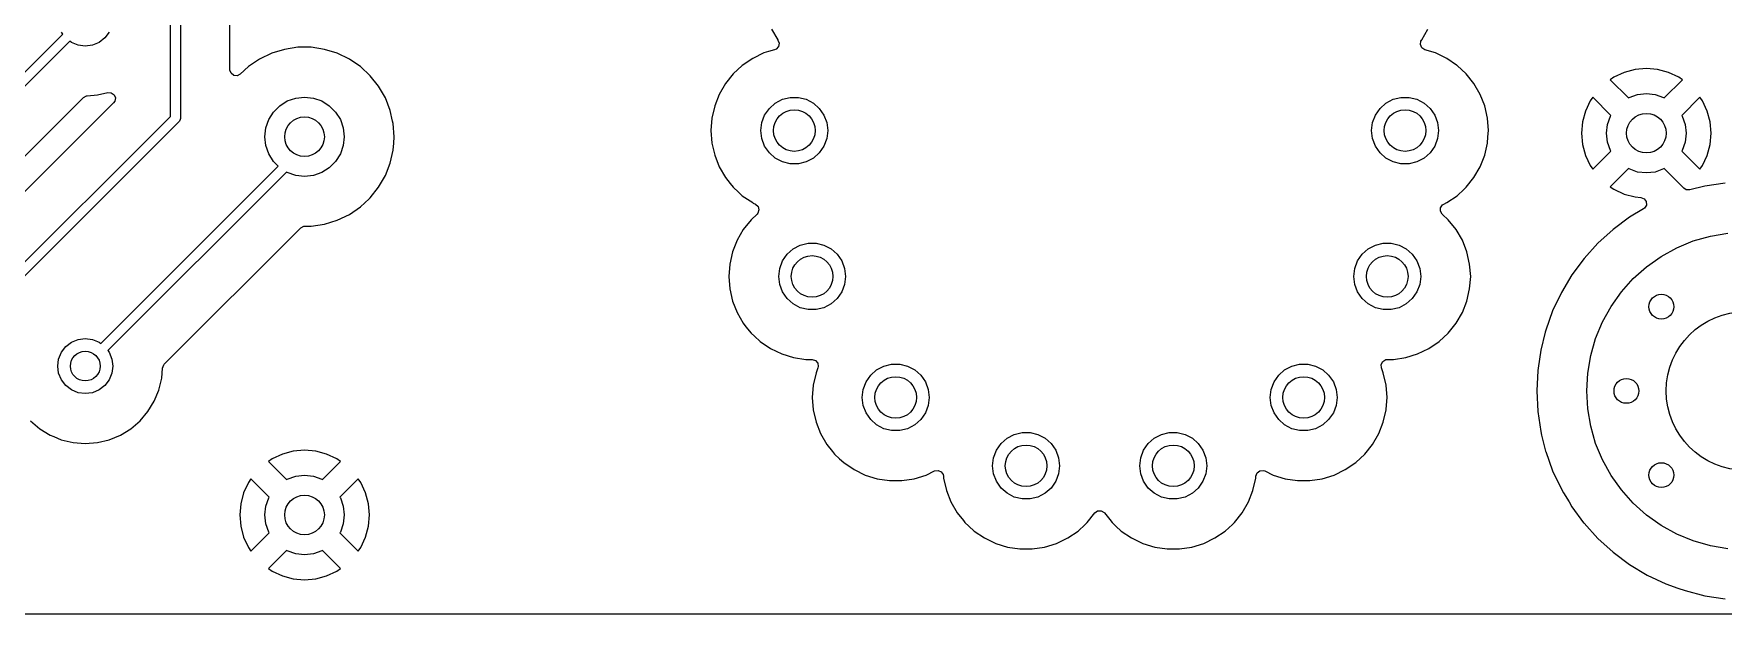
# Model space of a CAD drawing. Extents: x 2.85 to 10.26, y -4.55 to -2.42.
# Drawn here: x 7.975 to 9.313, y -4.547 to -4.087 of the extents above; entities that cross this region are included whole.
import ezdxf

# ---------------------------------------------------------------- set-up
doc = ezdxf.new("R2010")
doc.units = 0
doc.header["$MEASUREMENT"] = 0
doc.layers.add('BLACK', color=7, linetype='CONTINUOUS')

msp = doc.modelspace()

# ---------------------------------------------------------------- linework, layer by layer
at = {"layer": 'BLACK', "linetype": 'CONTINUOUS'}
for p, q in [((8.0827, -4.1524), (8.0827, -4.0213)), ((8.0906, -4.0197), (8.0906, -4.154)), ((8.1299, -4.1154), (8.1299, -4.0163)), ((7.9199, -4.1646), (7.9974, -4.0871)), ((8.003, -4.0926), (7.9243, -4.1713)), ((7.9974, -4.0871), (7.9964, -4.0857)), ((8.0044, -4.0937), (8.003, -4.0926)), ((8.0096, -4.0959), (8.0044, -4.0937)), ((8.0262, -4.0937), (8.0209, -4.0959)), ((8.0307, -4.0902), (8.0262, -4.0937)), ((8.0341, -4.0857), (8.0307, -4.0902)), ((8.5589, -4.0832), (8.5638, -4.0917)), ((8.5638, -4.0917), (8.5638, -4.0918)), ((8.5638, -4.0918), (8.5638, -4.0918)), ((8.5638, -4.0918), (8.5639, -4.0919)), ((8.5639, -4.0919), (8.5639, -4.0919)), ((8.5639, -4.0919), (8.5649, -4.0943)), ((8.5649, -4.0943), (8.5644, -4.097)), ((9.073, -4.0954), (9.0734, -4.0927)), ((9.0734, -4.0927), (9.0739, -4.0919)), ((9.0739, -4.0919), (9.074, -4.0918)), ((9.0739, -4.0919), (9.0739, -4.0919)), ((9.074, -4.0917), (9.0789, -4.0832)), ((9.074, -4.0918), (9.074, -4.0917)), ((9.074, -4.0918), (9.074, -4.0918)), ((8.0153, -4.0966), (8.0096, -4.0959)), ((8.0209, -4.0959), (8.0153, -4.0966)), ((8.1534, -4.1069), (8.1447, -4.1129)), ((8.163, -4.1023), (8.1534, -4.1069)), ((8.1732, -4.0992), (8.163, -4.1023)), ((8.1837, -4.0976), (8.1732, -4.0992)), ((8.1732, -4.0992), (8.1732, -4.0992)), ((8.1943, -4.0976), (8.1837, -4.0976)), ((8.1837, -4.0976), (8.1837, -4.0976)), ((8.2048, -4.0992), (8.1943, -4.0976)), ((8.1943, -4.0976), (8.1943, -4.0976)), ((8.2149, -4.1023), (8.2048, -4.0992)), ((8.2048, -4.0992), (8.2048, -4.0992)), ((8.2245, -4.1069), (8.2149, -4.1023)), ((8.2149, -4.1023), (8.2149, -4.1023)), ((8.2319, -4.112), (8.2245, -4.1069)), ((8.2245, -4.1069), (8.2245, -4.1069)), ((8.2245, -4.1069), (8.2245, -4.1069)), ((8.2245, -4.1069), (8.2245, -4.1069)), ((8.544, -4.1064), (8.5358, -4.112)), ((8.5529, -4.1021), (8.544, -4.1064)), ((8.544, -4.1064), (8.544, -4.1064)), ((8.5565, -4.101), (8.5529, -4.1021)), ((8.5529, -4.1021), (8.5529, -4.1021)), ((8.5529, -4.1021), (8.5529, -4.1021)), ((8.5614, -4.0995), (8.5565, -4.101)), ((8.5625, -4.099), (8.5614, -4.0995)), ((8.5644, -4.097), (8.5625, -4.099)), ((9.0741, -4.0979), (9.073, -4.0954)), ((9.0764, -4.0995), (9.0741, -4.0979)), ((9.0849, -4.1021), (9.0764, -4.0995)), ((9.0938, -4.1064), (9.0849, -4.1021)), ((9.0849, -4.1021), (9.0849, -4.1021)), ((9.1016, -4.1117), (9.0938, -4.1064)), ((9.0938, -4.1064), (9.0938, -4.1064)), ((9.0938, -4.1064), (9.0938, -4.1064)), ((9.0938, -4.1064), (9.0938, -4.1064)), ((8.1299, -4.1156), (8.1299, -4.1154)), ((8.1308, -4.1182), (8.1299, -4.1156)), ((8.1329, -4.1199), (8.1308, -4.1182)), ((8.1357, -4.1202), (8.1329, -4.1199)), ((8.1381, -4.119), (8.1357, -4.1202)), ((8.1447, -4.1129), (8.1381, -4.119)), ((8.2333, -4.1129), (8.2319, -4.112)), ((8.2411, -4.1202), (8.2333, -4.1129)), ((8.2477, -4.1285), (8.2411, -4.1202)), ((8.2411, -4.1202), (8.2411, -4.1202)), ((8.2411, -4.1202), (8.2411, -4.1202)), ((8.5286, -4.1187), (8.5224, -4.1264)), ((8.5358, -4.112), (8.5286, -4.1187)), ((9.102, -4.112), (9.1016, -4.1117)), ((9.1092, -4.1187), (9.102, -4.112)), ((9.1154, -4.1264), (9.1092, -4.1187)), ((9.1092, -4.1187), (9.1092, -4.1187)), ((9.1092, -4.1187), (9.1092, -4.1187)), ((9.2263, -4.1213), (9.2234, -4.1233)), ((9.2344, -4.1175), (9.2263, -4.1213)), ((9.2263, -4.1213), (9.2263, -4.1213)), ((9.243, -4.1152), (9.2344, -4.1175)), ((9.2344, -4.1175), (9.2344, -4.1175)), ((9.252, -4.1144), (9.243, -4.1152)), ((9.243, -4.1152), (9.243, -4.1152)), ((9.2609, -4.1152), (9.252, -4.1144)), ((9.252, -4.1144), (9.252, -4.1144)), ((9.2695, -4.1175), (9.2609, -4.1152)), ((9.2609, -4.1152), (9.2609, -4.1152)), ((9.2777, -4.1213), (9.2695, -4.1175)), ((9.2695, -4.1175), (9.2695, -4.1175)), ((9.2805, -4.1233), (9.2777, -4.1213)), ((8.0169, -4.136), (8.0249, -4.1354)), ((8.0249, -4.1354), (8.0331, -4.1334)), ((8.0331, -4.1334), (8.0359, -4.1336)), ((8.0359, -4.1336), (8.0381, -4.1352)), ((8.0381, -4.1352), (8.0392, -4.1377)), ((8.253, -4.1377), (8.2477, -4.1285)), ((8.5175, -4.1349), (8.5139, -4.1441)), ((8.5224, -4.1264), (8.5175, -4.1349)), ((9.1203, -4.1349), (9.1154, -4.1264)), ((9.1239, -4.1441), (9.1203, -4.1349)), ((9.2234, -4.1233), (9.2234, -4.1233)), ((9.2234, -4.1233), (9.2378, -4.1377)), ((9.2383, -4.1374), (9.245, -4.135)), ((9.245, -4.135), (9.252, -4.1343)), ((9.252, -4.1343), (9.259, -4.135)), ((9.259, -4.135), (9.2656, -4.1374)), ((9.2661, -4.1377), (9.2805, -4.1233)), ((8.0377, -4.1416), (7.8916, -4.2877)), ((7.9498, -4.2016), (8.0139, -4.1375)), ((8.0139, -4.1375), (8.0163, -4.1361)), ((8.0163, -4.1361), (8.0169, -4.136)), ((8.0386, -4.1404), (8.0377, -4.1416)), ((8.0392, -4.1377), (8.0386, -4.1404)), ((8.1606, -4.1548), (8.1644, -4.1489)), ((8.1644, -4.1489), (8.1693, -4.1439)), ((8.1693, -4.1439), (8.1753, -4.1401)), ((8.1753, -4.1401), (8.182, -4.1378)), ((8.182, -4.1378), (8.189, -4.137)), ((8.189, -4.137), (8.196, -4.1378)), ((8.196, -4.1378), (8.2026, -4.1401)), ((8.2026, -4.1401), (8.2086, -4.1439)), ((8.2086, -4.1439), (8.2136, -4.1489)), ((8.2136, -4.1489), (8.2174, -4.1548)), ((8.2569, -4.1476), (8.253, -4.1377)), ((8.2588, -4.1561), (8.2569, -4.1476)), ((8.5139, -4.1441), (8.5117, -4.1538)), ((8.5139, -4.1441), (8.5139, -4.1441)), ((8.5535, -4.1513), (8.5572, -4.146)), ((8.5572, -4.146), (8.5619, -4.1418)), ((8.5619, -4.1418), (8.5676, -4.1388)), ((8.5676, -4.1388), (8.5738, -4.1373)), ((8.5738, -4.1373), (8.5802, -4.1373)), ((8.5802, -4.1373), (8.5864, -4.1388)), ((8.5864, -4.1388), (8.5921, -4.1418)), ((8.5921, -4.1418), (8.5968, -4.146)), ((8.5968, -4.146), (8.6005, -4.1513)), ((9.0373, -4.1513), (9.041, -4.146)), ((9.041, -4.146), (9.0457, -4.1418)), ((9.0457, -4.1418), (9.0514, -4.1388)), ((9.0514, -4.1388), (9.0576, -4.1373)), ((9.0576, -4.1373), (9.064, -4.1373)), ((9.064, -4.1373), (9.0702, -4.1388)), ((9.0702, -4.1388), (9.0759, -4.1418)), ((9.0759, -4.1418), (9.0806, -4.146)), ((9.0806, -4.146), (9.0843, -4.1513)), ((9.1261, -4.1538), (9.1239, -4.1441)), ((9.2037, -4.1482), (9.2014, -4.1568)), ((9.2075, -4.1401), (9.2037, -4.1482)), ((9.2037, -4.1482), (9.2037, -4.1482)), ((9.2095, -4.1372), (9.2075, -4.1401)), ((9.2075, -4.1401), (9.2075, -4.1401)), ((9.2239, -4.1516), (9.2095, -4.1372)), ((9.2095, -4.1372), (9.2095, -4.1372)), ((9.2378, -4.1377), (9.2383, -4.1374)), ((9.2656, -4.1374), (9.2661, -4.1377)), ((9.2944, -4.1372), (9.28, -4.1516)), ((9.2965, -4.1401), (9.2944, -4.1372)), ((9.3002, -4.1482), (9.2965, -4.1401)), ((9.2965, -4.1401), (9.2965, -4.1401)), ((9.3026, -4.1568), (9.3002, -4.1482)), ((9.3002, -4.1482), (9.3002, -4.1482)), ((7.9025, -4.3326), (8.0827, -4.1524)), ((8.0894, -4.1568), (7.9081, -4.3381)), ((8.0899, -4.1562), (8.0894, -4.1568)), ((8.0905, -4.1548), (8.0899, -4.1561)), ((8.0899, -4.1561), (8.0899, -4.1562)), ((8.0906, -4.154), (8.0905, -4.1548)), ((8.1575, -4.1685), (8.1583, -4.1615)), ((8.1583, -4.1615), (8.1606, -4.1548)), ((8.2174, -4.1548), (8.2197, -4.1615)), ((8.2197, -4.1615), (8.2205, -4.1685)), ((8.2593, -4.1579), (8.2588, -4.1561)), ((8.2601, -4.1685), (8.2593, -4.1579)), ((8.5117, -4.1538), (8.5109, -4.1636)), ((8.5117, -4.1538), (8.5117, -4.1538)), ((8.5505, -4.1636), (8.5513, -4.1573)), ((8.5513, -4.1573), (8.5535, -4.1513)), ((8.6005, -4.1513), (8.6027, -4.1573)), ((8.6027, -4.1573), (8.6035, -4.1636)), ((9.0343, -4.1636), (9.0351, -4.1573)), ((9.0351, -4.1573), (9.0373, -4.1513)), ((9.0843, -4.1513), (9.0865, -4.1573)), ((9.0865, -4.1573), (9.0873, -4.1636)), ((9.1269, -4.1636), (9.1261, -4.1538)), ((9.1261, -4.1538), (9.1261, -4.1538)), ((9.1261, -4.1538), (9.1261, -4.1538)), ((9.2014, -4.1568), (9.2006, -4.1657)), ((9.2014, -4.1568), (9.2014, -4.1568)), ((9.2205, -4.1657), (9.2213, -4.1587)), ((9.2213, -4.1587), (9.2236, -4.1521)), ((9.2236, -4.1521), (9.2239, -4.1516)), ((9.28, -4.1516), (9.2803, -4.1521)), ((9.2803, -4.1521), (9.2827, -4.1587)), ((9.2827, -4.1587), (9.2835, -4.1657)), ((9.3033, -4.1657), (9.3026, -4.1568)), ((9.3026, -4.1568), (9.3026, -4.1568)), ((8.1583, -4.1755), (8.1575, -4.1685)), ((8.1606, -4.1822), (8.1583, -4.1755)), ((8.2197, -4.1755), (8.2174, -4.1822)), ((8.2205, -4.1685), (8.2197, -4.1755)), ((8.2593, -4.1791), (8.2597, -4.1735)), ((8.2597, -4.1735), (8.2601, -4.1685)), ((8.2601, -4.1685), (8.2601, -4.1685)), ((8.5109, -4.1636), (8.5109, -4.1636)), ((8.5109, -4.1636), (8.5117, -4.1735)), ((8.5117, -4.1735), (8.5117, -4.1735)), ((8.5117, -4.1735), (8.5139, -4.1831)), ((8.5513, -4.17), (8.5505, -4.1636)), ((8.5535, -4.1759), (8.5513, -4.17)), ((8.6027, -4.17), (8.6005, -4.1759)), ((8.6035, -4.1636), (8.6027, -4.17)), ((9.0351, -4.17), (9.0343, -4.1636)), ((9.0373, -4.1759), (9.0351, -4.17)), ((9.0865, -4.17), (9.0843, -4.1759)), ((9.0873, -4.1636), (9.0865, -4.17)), ((9.1239, -4.1831), (9.1261, -4.1735)), ((9.1261, -4.1735), (9.1265, -4.1685)), ((9.1265, -4.1685), (9.1269, -4.1636)), ((9.1269, -4.1636), (9.1269, -4.1636)), ((9.2006, -4.1657), (9.2006, -4.1657)), ((9.2006, -4.1657), (9.2014, -4.1747)), ((9.2014, -4.1747), (9.2014, -4.1747)), ((9.2014, -4.1747), (9.2037, -4.1833)), ((9.2213, -4.1728), (9.2205, -4.1657)), ((9.2236, -4.1794), (9.2213, -4.1728)), ((9.2827, -4.1728), (9.2803, -4.1794)), ((9.2835, -4.1657), (9.2827, -4.1728)), ((9.3002, -4.1833), (9.3026, -4.1747)), ((9.3026, -4.1747), (9.3033, -4.1657)), ((9.3026, -4.1747), (9.3026, -4.1747)), ((9.3033, -4.1657), (9.3033, -4.1657)), ((8.1644, -4.1881), (8.1606, -4.1822)), ((8.1681, -4.1919), (8.1644, -4.1881)), ((8.2136, -4.1881), (8.2086, -4.1931)), ((8.2174, -4.1822), (8.2136, -4.1881)), ((8.2569, -4.1895), (8.2593, -4.1791)), ((8.5139, -4.1831), (8.5139, -4.1831)), ((8.5139, -4.1831), (8.5139, -4.1831)), ((8.5139, -4.1831), (8.5175, -4.1923)), ((8.5572, -4.1812), (8.5535, -4.1759)), ((8.5619, -4.1854), (8.5572, -4.1812)), ((8.5676, -4.1884), (8.5619, -4.1854)), ((8.5738, -4.1899), (8.5676, -4.1884)), ((8.5864, -4.1884), (8.5802, -4.1899)), ((8.5921, -4.1854), (8.5864, -4.1884)), ((8.5968, -4.1812), (8.5921, -4.1854)), ((8.6005, -4.1759), (8.5968, -4.1812)), ((9.041, -4.1812), (9.0373, -4.1759)), ((9.0457, -4.1854), (9.041, -4.1812)), ((9.0514, -4.1884), (9.0457, -4.1854)), ((9.0576, -4.1899), (9.0514, -4.1884)), ((9.0702, -4.1884), (9.064, -4.1899)), ((9.0759, -4.1854), (9.0702, -4.1884)), ((9.0806, -4.1812), (9.0759, -4.1854)), ((9.0843, -4.1759), (9.0806, -4.1812)), ((9.1203, -4.1923), (9.1239, -4.1831)), ((9.2037, -4.1833), (9.2037, -4.1833)), ((9.2037, -4.1833), (9.2075, -4.1914)), ((9.2095, -4.1943), (9.2239, -4.1799)), ((9.2239, -4.1799), (9.2236, -4.1794)), ((9.2803, -4.1794), (9.28, -4.1799)), ((9.28, -4.1799), (9.2944, -4.1943)), ((9.2965, -4.1914), (9.3002, -4.1833)), ((9.3002, -4.1833), (9.3002, -4.1833)), ((8.0275, -4.3326), (8.1681, -4.1919)), ((8.1747, -4.1965), (8.0331, -4.3381)), ((8.1753, -4.1969), (8.1747, -4.1965)), ((8.182, -4.1992), (8.1753, -4.1969)), ((8.189, -4.2), (8.182, -4.1992)), ((8.196, -4.1992), (8.189, -4.2)), ((8.2026, -4.1969), (8.196, -4.1992)), ((8.2086, -4.1931), (8.2026, -4.1969)), ((8.2477, -4.2085), (8.253, -4.1993)), ((8.253, -4.1993), (8.2569, -4.1895)), ((8.5175, -4.1923), (8.5224, -4.2008)), ((8.5224, -4.2008), (8.5262, -4.2056)), ((8.5802, -4.1899), (8.5738, -4.1899)), ((9.064, -4.1899), (9.0576, -4.1899)), ((9.1092, -4.2086), (9.1154, -4.2008)), ((9.1154, -4.2008), (9.1203, -4.1923)), ((9.2075, -4.1914), (9.2095, -4.1943)), ((9.2378, -4.1938), (9.2234, -4.2082)), ((9.2383, -4.1941), (9.2378, -4.1938)), ((9.245, -4.1965), (9.2383, -4.1941)), ((9.252, -4.1972), (9.245, -4.1965)), ((9.259, -4.1965), (9.252, -4.1972)), ((9.2656, -4.1941), (9.259, -4.1965)), ((9.2661, -4.1938), (9.2656, -4.1941)), ((9.2817, -4.2094), (9.2661, -4.1938)), ((9.2944, -4.1943), (9.2965, -4.1914)), ((8.2411, -4.2169), (8.2477, -4.2085)), ((8.5262, -4.2056), (8.5286, -4.2086)), ((8.5286, -4.2086), (8.5328, -4.2125)), ((8.5328, -4.2125), (8.5358, -4.2153)), ((8.5358, -4.2153), (8.544, -4.2208)), ((9.0938, -4.2208), (9.102, -4.2153)), ((9.102, -4.2153), (9.1076, -4.2101)), ((9.1076, -4.2101), (9.1092, -4.2086)), ((9.1092, -4.2086), (9.1092, -4.2086)), ((9.1092, -4.2086), (9.1092, -4.2086)), ((9.2234, -4.2082), (9.2263, -4.2102)), ((9.2263, -4.2102), (9.2263, -4.2102)), ((9.2263, -4.2102), (9.2344, -4.214)), ((9.2344, -4.214), (9.2344, -4.214)), ((9.2344, -4.214), (9.243, -4.2163)), ((9.2836, -4.2106), (9.2817, -4.2094)), ((9.2864, -4.2107), (9.2836, -4.2106)), ((9.2984, -4.2077), (9.2864, -4.2107)), ((9.3145, -4.2053), (9.2984, -4.2077)), ((8.2245, -4.2301), (8.2333, -4.2241)), ((8.2333, -4.2241), (8.2401, -4.2178)), ((8.2401, -4.2178), (8.2411, -4.2169)), ((8.2411, -4.2169), (8.2411, -4.2169)), ((8.2411, -4.2169), (8.2411, -4.2169)), ((8.544, -4.2208), (8.5444, -4.2211)), ((8.5444, -4.2211), (8.5463, -4.2219)), ((8.5463, -4.2219), (8.5483, -4.2238)), ((8.5482, -4.2291), (8.5475, -4.2299)), ((8.549, -4.2264), (8.5482, -4.2291)), ((8.5483, -4.2238), (8.549, -4.2264)), ((9.0889, -4.2276), (9.089, -4.2248)), ((9.0903, -4.2299), (9.0889, -4.2276)), ((9.089, -4.2248), (9.0906, -4.2225)), ((9.0906, -4.2225), (9.0915, -4.2219)), ((9.0915, -4.2219), (9.0938, -4.2208)), ((9.2498, -4.2258), (9.2387, -4.2324)), ((9.243, -4.2163), (9.243, -4.2163)), ((9.243, -4.2163), (9.2477, -4.2167)), ((9.2477, -4.2167), (9.2502, -4.2178)), ((9.2506, -4.2251), (9.2498, -4.2258)), ((9.2502, -4.2178), (9.2518, -4.22)), ((9.252, -4.2227), (9.2506, -4.2251)), ((9.2518, -4.22), (9.252, -4.2227)), ((8.0779, -4.349), (8.1861, -4.2408)), ((8.1861, -4.2408), (8.1885, -4.2395)), ((8.1885, -4.2395), (8.1896, -4.2394)), ((8.1896, -4.2394), (8.1943, -4.2394)), ((8.1943, -4.2394), (8.2048, -4.2378)), ((8.1943, -4.2394), (8.1943, -4.2394)), ((8.1943, -4.2394), (8.1943, -4.2394)), ((8.2048, -4.2378), (8.2149, -4.2347)), ((8.2048, -4.2378), (8.2048, -4.2378)), ((8.2048, -4.2378), (8.2048, -4.2378)), ((8.2149, -4.2347), (8.2245, -4.2301)), ((8.5365, -4.2421), (8.5316, -4.2506)), ((8.5427, -4.2344), (8.5365, -4.2421)), ((8.5475, -4.2299), (8.5427, -4.2344)), ((9.0905, -4.2301), (9.0903, -4.2299)), ((9.0951, -4.2344), (9.0905, -4.2301)), ((9.1013, -4.2421), (9.0951, -4.2344)), ((9.0951, -4.2344), (9.0951, -4.2344)), ((9.0951, -4.2344), (9.0951, -4.2344)), ((9.1062, -4.2506), (9.1013, -4.2421)), ((9.2257, -4.2421), (9.2136, -4.253)), ((9.2387, -4.2324), (9.2257, -4.2421)), ((8.5316, -4.2506), (8.528, -4.2598)), ((8.576, -4.2575), (8.5817, -4.2545)), ((8.5817, -4.2545), (8.5879, -4.253)), ((8.5879, -4.253), (8.5943, -4.253)), ((8.5943, -4.253), (8.6005, -4.2545)), ((8.6005, -4.2545), (8.6062, -4.2575)), ((9.0316, -4.2575), (9.0373, -4.2545)), ((9.0373, -4.2545), (9.0435, -4.253)), ((9.0435, -4.253), (9.0499, -4.253)), ((9.0499, -4.253), (9.0561, -4.2545)), ((9.0561, -4.2545), (9.0618, -4.2575)), ((9.1098, -4.2598), (9.1062, -4.2506)), ((9.2136, -4.253), (9.2027, -4.265)), ((9.276, -4.2566), (9.2891, -4.2512)), ((9.2891, -4.2512), (9.3027, -4.2473)), ((9.3027, -4.2473), (9.3166, -4.2449)), ((8.528, -4.2598), (8.5258, -4.2695)), ((8.528, -4.2598), (8.528, -4.2598)), ((8.5654, -4.273), (8.5676, -4.267)), ((8.5676, -4.267), (8.5713, -4.2617)), ((8.5713, -4.2617), (8.576, -4.2575)), ((8.6062, -4.2575), (8.6109, -4.2617)), ((8.6109, -4.2617), (8.6146, -4.267)), ((8.6146, -4.267), (8.6168, -4.273)), ((9.021, -4.273), (9.0232, -4.267)), ((9.0232, -4.267), (9.0269, -4.2617)), ((9.0269, -4.2617), (9.0316, -4.2575)), ((9.0618, -4.2575), (9.0665, -4.2617)), ((9.0665, -4.2617), (9.0702, -4.267)), ((9.0702, -4.267), (9.0724, -4.273)), ((9.112, -4.2695), (9.1098, -4.2598)), ((9.2027, -4.265), (9.193, -4.2781)), ((9.2522, -4.2716), (9.2637, -4.2634)), ((9.2637, -4.2634), (9.276, -4.2566)), ((8.5258, -4.2695), (8.525, -4.2793)), ((8.525, -4.2793), (8.525, -4.2793)), ((8.525, -4.2793), (8.5258, -4.2892)), ((8.5258, -4.2695), (8.5258, -4.2695)), ((8.5646, -4.2793), (8.5654, -4.273)), ((8.5654, -4.2857), (8.5646, -4.2793)), ((8.6168, -4.273), (8.6176, -4.2793)), ((8.6176, -4.2793), (8.6168, -4.2857)), ((9.0202, -4.2793), (9.021, -4.273)), ((9.021, -4.2857), (9.0202, -4.2793)), ((9.0724, -4.273), (9.0732, -4.2793)), ((9.0732, -4.2793), (9.0724, -4.2857)), ((9.1128, -4.2793), (9.112, -4.2695)), ((9.112, -4.2695), (9.112, -4.2695)), ((9.112, -4.2695), (9.112, -4.2695)), ((9.112, -4.2891), (9.1128, -4.2793)), ((9.1128, -4.2793), (9.1128, -4.2793)), ((9.193, -4.2781), (9.1847, -4.292)), ((9.2322, -4.2915), (9.2416, -4.281)), ((9.2416, -4.281), (9.2522, -4.2716)), ((8.5258, -4.2892), (8.5258, -4.2892)), ((8.5258, -4.2892), (8.528, -4.2988)), ((8.5676, -4.2916), (8.5654, -4.2857)), ((8.5713, -4.2969), (8.5676, -4.2916)), ((8.6146, -4.2916), (8.6109, -4.2969)), ((8.6168, -4.2857), (8.6146, -4.2916)), ((9.0232, -4.2916), (9.021, -4.2857)), ((9.0269, -4.2969), (9.0232, -4.2916)), ((9.0702, -4.2916), (9.0665, -4.2969)), ((9.0724, -4.2857), (9.0702, -4.2916)), ((9.1098, -4.2988), (9.112, -4.2892)), ((9.112, -4.2892), (9.112, -4.2891)), ((9.1847, -4.292), (9.1777, -4.3067)), ((9.224, -4.3031), (9.2322, -4.2915)), ((8.528, -4.2988), (8.528, -4.2988)), ((8.528, -4.2988), (8.528, -4.2988)), ((8.528, -4.2988), (8.5316, -4.308)), ((8.5316, -4.308), (8.5365, -4.3165)), ((8.576, -4.3011), (8.5713, -4.2969)), ((8.5817, -4.3041), (8.576, -4.3011)), ((8.5879, -4.3056), (8.5817, -4.3041)), ((8.5943, -4.3056), (8.5879, -4.3056)), ((8.6005, -4.3041), (8.5943, -4.3056)), ((8.6062, -4.3011), (8.6005, -4.3041)), ((8.6109, -4.2969), (8.6062, -4.3011)), ((9.0316, -4.3011), (9.0269, -4.2969)), ((9.0373, -4.3041), (9.0316, -4.3011)), ((9.0435, -4.3056), (9.0373, -4.3041)), ((9.0499, -4.3056), (9.0435, -4.3056)), ((9.0561, -4.3041), (9.0499, -4.3056)), ((9.0618, -4.3011), (9.0561, -4.3041)), ((9.0665, -4.2969), (9.0618, -4.3011)), ((9.1013, -4.3165), (9.1062, -4.308)), ((9.1062, -4.308), (9.1098, -4.2988)), ((9.1777, -4.3067), (9.1723, -4.322)), ((9.1777, -4.3067), (9.1777, -4.3067)), ((9.2172, -4.3154), (9.224, -4.3031)), ((8.5365, -4.3165), (8.5386, -4.3192)), ((8.5386, -4.3192), (8.5427, -4.3243)), ((9.0951, -4.3243), (9.1013, -4.3165)), ((9.1723, -4.322), (9.1719, -4.3235)), ((9.1723, -4.322), (9.1723, -4.322)), ((9.1723, -4.322), (9.1723, -4.322)), ((9.2118, -4.3285), (9.2172, -4.3154)), ((7.9964, -4.3395), (7.9998, -4.335)), ((7.9998, -4.335), (8.0044, -4.3315)), ((8.0044, -4.3315), (8.0096, -4.3293)), ((8.0096, -4.3293), (8.0153, -4.3286)), ((8.0153, -4.3286), (8.0209, -4.3293)), ((8.0209, -4.3293), (8.0262, -4.3315)), ((8.0262, -4.3315), (8.0275, -4.3326)), ((8.5427, -4.3243), (8.5454, -4.3268)), ((8.5454, -4.3268), (8.5499, -4.331)), ((8.5499, -4.331), (8.5581, -4.3365)), ((9.0797, -4.3365), (9.0879, -4.331)), ((9.0879, -4.331), (9.0951, -4.3243)), ((9.1719, -4.3235), (9.1683, -4.3378)), ((9.2079, -4.342), (9.2118, -4.3285)), ((7.9935, -4.3504), (7.9942, -4.3448)), ((7.9942, -4.3448), (7.9964, -4.3395)), ((8.0331, -4.3381), (8.0341, -4.3395)), ((8.0341, -4.3395), (8.0363, -4.3448)), ((8.0363, -4.3448), (8.0371, -4.3504)), ((8.0765, -4.3521), (8.0775, -4.3495)), ((8.0775, -4.3495), (8.0779, -4.349)), ((8.5581, -4.3365), (8.567, -4.3408)), ((8.567, -4.3408), (8.5764, -4.3437)), ((8.5764, -4.3437), (8.5764, -4.3437)), ((8.5764, -4.3437), (8.5764, -4.3437)), ((8.5764, -4.3437), (8.5862, -4.3452)), ((8.5862, -4.3452), (8.5862, -4.3452)), ((8.5862, -4.3452), (8.5862, -4.3452)), ((8.5862, -4.3452), (8.5862, -4.3452)), ((8.5862, -4.3452), (8.5912, -4.3452)), ((8.5912, -4.3452), (8.5938, -4.346)), ((8.5938, -4.346), (8.5956, -4.3481)), ((8.5956, -4.3481), (8.596, -4.3508)), ((8.6479, -4.3505), (8.6541, -4.349)), ((8.6541, -4.349), (8.6605, -4.349)), ((8.6605, -4.349), (8.6667, -4.3505)), ((8.9711, -4.3505), (8.9773, -4.349)), ((8.9773, -4.349), (8.9837, -4.349)), ((8.9837, -4.349), (8.9899, -4.3505)), ((9.0418, -4.3491), (9.0431, -4.3467)), ((9.0421, -4.3519), (9.0418, -4.3491)), ((9.0431, -4.3467), (9.0455, -4.3453)), ((9.0455, -4.3453), (9.0466, -4.3452)), ((9.0466, -4.3452), (9.0516, -4.3452)), ((9.0516, -4.3452), (9.0614, -4.3437)), ((9.0516, -4.3452), (9.0516, -4.3452)), ((9.0516, -4.3452), (9.0516, -4.3452)), ((9.0614, -4.3437), (9.0708, -4.3408)), ((9.0614, -4.3437), (9.0614, -4.3437)), ((9.0614, -4.3437), (9.0614, -4.3437)), ((9.0708, -4.3408), (9.0797, -4.3365)), ((9.1683, -4.3378), (9.1662, -4.3521)), ((9.2055, -4.356), (9.2079, -4.342)), ((7.9942, -4.356), (7.9935, -4.3504)), ((7.9964, -4.3613), (7.9942, -4.356)), ((7.9998, -4.3658), (7.9964, -4.3613)), ((8.0341, -4.3613), (8.0307, -4.3658)), ((8.0363, -4.356), (8.0341, -4.3613)), ((8.0371, -4.3504), (8.0363, -4.356)), ((8.0736, -4.3694), (8.0759, -4.36)), ((8.0759, -4.36), (8.0765, -4.3521)), ((8.5942, -4.3558), (8.592, -4.3655)), ((8.5957, -4.3519), (8.5942, -4.3558)), ((8.5942, -4.3558), (8.5942, -4.3558)), ((8.596, -4.3508), (8.5957, -4.3519)), ((8.6316, -4.369), (8.6338, -4.363)), ((8.6338, -4.363), (8.6375, -4.3577)), ((8.6375, -4.3577), (8.6422, -4.3535)), ((8.6422, -4.3535), (8.6479, -4.3505)), ((8.6667, -4.3505), (8.6724, -4.3535)), ((8.6724, -4.3535), (8.6771, -4.3577)), ((8.6771, -4.3577), (8.6808, -4.363)), ((8.6808, -4.363), (8.683, -4.369)), ((8.9548, -4.369), (8.957, -4.363)), ((8.957, -4.363), (8.9607, -4.3577)), ((8.9607, -4.3577), (8.9654, -4.3535)), ((8.9654, -4.3535), (8.9711, -4.3505)), ((8.9899, -4.3505), (8.9956, -4.3535)), ((8.9956, -4.3535), (9.0003, -4.3577)), ((9.0003, -4.3577), (9.004, -4.363)), ((9.004, -4.363), (9.0062, -4.369)), ((9.0436, -4.3558), (9.0421, -4.3519)), ((9.0458, -4.3655), (9.0436, -4.3558)), ((9.1659, -4.3538), (9.1651, -4.3701)), ((9.1662, -4.3521), (9.1659, -4.3538)), ((9.2047, -4.3701), (9.2055, -4.356)), ((8.0044, -4.3693), (7.9998, -4.3658)), ((8.0096, -4.3715), (8.0044, -4.3693)), ((8.0153, -4.3722), (8.0096, -4.3715)), ((8.0209, -4.3715), (8.0153, -4.3722)), ((8.0262, -4.3693), (8.0209, -4.3715)), ((8.0307, -4.3658), (8.0262, -4.3693)), ((8.0699, -4.3783), (8.0736, -4.3694)), ((8.592, -4.3655), (8.5912, -4.3753)), ((8.5912, -4.3753), (8.5912, -4.3753)), ((8.5912, -4.3753), (8.592, -4.3852)), ((8.592, -4.3655), (8.592, -4.3655)), ((8.6308, -4.3753), (8.6316, -4.369)), ((8.6316, -4.3817), (8.6308, -4.3753)), ((8.683, -4.369), (8.6838, -4.3753)), ((8.6838, -4.3753), (8.683, -4.3817)), ((8.954, -4.3753), (8.9548, -4.369)), ((8.9548, -4.3817), (8.954, -4.3753)), ((9.0062, -4.369), (9.007, -4.3753)), ((9.007, -4.3753), (9.0062, -4.3817)), ((9.0466, -4.3753), (9.0458, -4.3655)), ((9.0458, -4.3655), (9.0458, -4.3655)), ((9.0458, -4.3655), (9.0458, -4.3655)), ((9.0459, -4.3846), (9.0466, -4.3753)), ((9.0466, -4.3753), (9.0466, -4.3753)), ((9.1651, -4.3701), (9.1659, -4.3863)), ((9.2055, -4.3842), (9.2047, -4.3701)), ((8.0587, -4.3938), (8.0649, -4.3865)), ((8.0649, -4.3865), (8.0699, -4.3783)), ((8.592, -4.3852), (8.592, -4.3852)), ((8.592, -4.3852), (8.5942, -4.3948)), ((8.6338, -4.3876), (8.6316, -4.3817)), ((8.6375, -4.3929), (8.6338, -4.3876)), ((8.6808, -4.3876), (8.6771, -4.3929)), ((8.683, -4.3817), (8.6808, -4.3876)), ((8.957, -4.3876), (8.9548, -4.3817)), ((8.9607, -4.3929), (8.957, -4.3876)), ((9.004, -4.3876), (9.0003, -4.3929)), ((9.0062, -4.3817), (9.004, -4.3876)), ((9.0436, -4.3948), (9.0458, -4.3852)), ((9.0458, -4.3852), (9.0459, -4.3846)), ((9.1659, -4.3863), (9.1659, -4.3863)), ((9.1659, -4.3863), (9.1659, -4.3863)), ((9.1659, -4.3863), (9.1683, -4.4024)), ((9.2079, -4.3981), (9.2055, -4.3842)), ((7.9719, -4.3938), (7.9792, -4.4001)), ((7.9792, -4.4001), (7.9874, -4.4051)), ((8.0431, -4.4051), (8.0513, -4.4001)), ((8.0513, -4.4001), (8.0587, -4.3938)), ((8.5942, -4.3948), (8.5942, -4.3948)), ((8.5942, -4.3948), (8.5942, -4.3948)), ((8.5942, -4.3948), (8.5978, -4.404)), ((8.6422, -4.3971), (8.6375, -4.3929)), ((8.6479, -4.4001), (8.6422, -4.3971)), ((8.6541, -4.4016), (8.6479, -4.4001)), ((8.6605, -4.4016), (8.6541, -4.4016)), ((8.6667, -4.4001), (8.6605, -4.4016)), ((8.6724, -4.3971), (8.6667, -4.4001)), ((8.6771, -4.3929), (8.6724, -4.3971)), ((8.9654, -4.3971), (8.9607, -4.3929)), ((8.9711, -4.4001), (8.9654, -4.3971)), ((8.9773, -4.4016), (8.9711, -4.4001)), ((8.9837, -4.4016), (8.9773, -4.4016)), ((8.9899, -4.4001), (8.9837, -4.4016)), ((8.9956, -4.3971), (8.9899, -4.4001)), ((9.0003, -4.3929), (8.9956, -4.3971)), ((9.04, -4.404), (9.0436, -4.3948)), ((9.1683, -4.4024), (9.169, -4.4051)), ((9.2118, -4.4117), (9.2079, -4.3981)), ((7.9874, -4.4051), (7.9874, -4.4051)), ((7.9874, -4.4051), (7.9874, -4.4051)), ((7.9874, -4.4051), (7.9904, -4.4063)), ((7.9904, -4.4063), (7.9963, -4.4088)), ((7.9963, -4.4088), (8.0057, -4.411)), ((8.0057, -4.411), (8.0153, -4.4118)), ((8.0153, -4.4118), (8.0249, -4.411)), ((8.0249, -4.411), (8.0342, -4.4088)), ((8.0342, -4.4088), (8.0431, -4.4051)), ((8.5978, -4.404), (8.6027, -4.4125)), ((8.6027, -4.4125), (8.6072, -4.4181)), ((8.7371, -4.4172), (8.7408, -4.4119)), ((8.7408, -4.4119), (8.7455, -4.4077)), ((8.7455, -4.4077), (8.7512, -4.4047)), ((8.7512, -4.4047), (8.7574, -4.4032)), ((8.7574, -4.4032), (8.7638, -4.4032)), ((8.7638, -4.4032), (8.77, -4.4047)), ((8.77, -4.4047), (8.7757, -4.4077)), ((8.7757, -4.4077), (8.7804, -4.4119)), ((8.7804, -4.4119), (8.7841, -4.4172)), ((8.8537, -4.4172), (8.8574, -4.4119)), ((8.8574, -4.4119), (8.8621, -4.4077)), ((8.8621, -4.4077), (8.8678, -4.4047)), ((8.8678, -4.4047), (8.874, -4.4032)), ((8.874, -4.4032), (8.8804, -4.4032)), ((8.8804, -4.4032), (8.8866, -4.4047)), ((8.8866, -4.4047), (8.8923, -4.4077)), ((8.8923, -4.4077), (8.897, -4.4119)), ((8.897, -4.4119), (8.9007, -4.4172)), ((9.0289, -4.4203), (9.0351, -4.4125)), ((9.0351, -4.4125), (9.04, -4.404)), ((9.169, -4.4051), (9.1722, -4.4179)), ((9.2172, -4.4247), (9.2118, -4.4117)), ((8.1633, -4.424), (8.1604, -4.426)), ((8.1604, -4.426), (8.1604, -4.426)), ((8.1604, -4.426), (8.1748, -4.4404)), ((8.1714, -4.4202), (8.1633, -4.424)), ((8.1633, -4.424), (8.1633, -4.424)), ((8.1801, -4.4179), (8.1714, -4.4202)), ((8.1714, -4.4202), (8.1714, -4.4202)), ((8.189, -4.4171), (8.1801, -4.4179)), ((8.1801, -4.4179), (8.1801, -4.4179)), ((8.1979, -4.4179), (8.189, -4.4171)), ((8.189, -4.4171), (8.189, -4.4171)), ((8.2065, -4.4202), (8.1979, -4.4179)), ((8.1979, -4.4179), (8.1979, -4.4179)), ((8.2031, -4.4404), (8.2175, -4.426)), ((8.2147, -4.424), (8.2065, -4.4202)), ((8.2065, -4.4202), (8.2065, -4.4202)), ((8.2175, -4.426), (8.2147, -4.424)), ((8.6072, -4.4181), (8.6089, -4.4203)), ((8.6089, -4.4203), (8.6129, -4.424)), ((8.6129, -4.424), (8.6161, -4.427)), ((8.6161, -4.427), (8.6243, -4.4325)), ((8.7341, -4.4295), (8.7349, -4.4232)), ((8.7349, -4.4359), (8.7341, -4.4295)), ((8.7349, -4.4232), (8.7371, -4.4172)), ((8.7841, -4.4172), (8.7863, -4.4232)), ((8.7863, -4.4232), (8.7871, -4.4295)), ((8.7871, -4.4295), (8.7863, -4.4359)), ((8.8507, -4.4295), (8.8515, -4.4232)), ((8.8515, -4.4359), (8.8507, -4.4295)), ((8.8515, -4.4232), (8.8537, -4.4172)), ((8.9007, -4.4172), (8.9029, -4.4232)), ((8.9029, -4.4232), (8.9037, -4.4295)), ((8.9037, -4.4295), (8.9029, -4.4359)), ((9.0135, -4.4325), (9.0217, -4.427)), ((9.0217, -4.427), (9.0289, -4.4203)), ((9.1722, -4.4179), (9.1723, -4.4181)), ((9.1723, -4.4181), (9.1777, -4.4334)), ((9.224, -4.4371), (9.2172, -4.4247)), ((8.1445, -4.4428), (8.1407, -4.4509)), ((8.1465, -4.4399), (8.1445, -4.4428)), ((8.1445, -4.4428), (8.1445, -4.4428)), ((8.1609, -4.4544), (8.1465, -4.4399)), ((8.1465, -4.4399), (8.1465, -4.4399)), ((8.1748, -4.4404), (8.1753, -4.4401)), ((8.1753, -4.4401), (8.182, -4.4378)), ((8.182, -4.4378), (8.189, -4.437)), ((8.189, -4.437), (8.196, -4.4378)), ((8.196, -4.4378), (8.2026, -4.4401)), ((8.2026, -4.4401), (8.2031, -4.4404)), ((8.2315, -4.4399), (8.217, -4.4544)), ((8.2335, -4.4428), (8.2315, -4.4399)), ((8.2373, -4.4509), (8.2335, -4.4428)), ((8.2335, -4.4428), (8.2335, -4.4428)), ((8.6243, -4.4325), (8.6332, -4.4368)), ((8.6332, -4.4368), (8.6426, -4.4397)), ((8.6426, -4.4397), (8.6426, -4.4397)), ((8.6426, -4.4397), (8.6426, -4.4397)), ((8.6426, -4.4397), (8.6524, -4.4412)), ((8.6524, -4.4412), (8.6524, -4.4412)), ((8.6524, -4.4412), (8.6524, -4.4412)), ((8.6524, -4.4412), (8.6524, -4.4412)), ((8.6524, -4.4412), (8.6622, -4.4412)), ((8.6622, -4.4412), (8.672, -4.4397)), ((8.6622, -4.4412), (8.6622, -4.4412)), ((8.6622, -4.4412), (8.6622, -4.4412)), ((8.672, -4.4397), (8.6814, -4.4368)), ((8.672, -4.4397), (8.672, -4.4397)), ((8.672, -4.4397), (8.672, -4.4397)), ((8.6814, -4.4368), (8.6881, -4.4336)), ((8.6881, -4.4336), (8.6909, -4.4331)), ((8.6909, -4.4331), (8.6934, -4.4342)), ((8.6934, -4.4342), (8.6949, -4.4365)), ((8.6949, -4.4365), (8.6951, -4.4376)), ((8.6951, -4.4376), (8.6953, -4.4394)), ((8.6953, -4.4394), (8.6953, -4.4394)), ((8.6953, -4.4394), (8.6975, -4.449)), ((8.7371, -4.4418), (8.7349, -4.4359)), ((8.7408, -4.4471), (8.7371, -4.4418)), ((8.7841, -4.4418), (8.7804, -4.4471)), ((8.7863, -4.4359), (8.7841, -4.4418)), ((8.8537, -4.4418), (8.8515, -4.4359)), ((8.8574, -4.4471), (8.8537, -4.4418)), ((8.9007, -4.4418), (8.897, -4.4471)), ((8.9029, -4.4359), (8.9007, -4.4418)), ((8.9403, -4.449), (8.9425, -4.4394)), ((8.9425, -4.4394), (8.9427, -4.4376)), ((8.9427, -4.4376), (8.9436, -4.4351)), ((8.9436, -4.4351), (8.9458, -4.4334)), ((8.9458, -4.4334), (8.9486, -4.4332)), ((8.9486, -4.4332), (8.9497, -4.4336)), ((8.9497, -4.4336), (8.9564, -4.4368)), ((8.9564, -4.4368), (8.9658, -4.4397)), ((8.9658, -4.4397), (8.9658, -4.4397)), ((8.9658, -4.4397), (8.9658, -4.4397)), ((8.9658, -4.4397), (8.9756, -4.4412)), ((8.9756, -4.4412), (8.9756, -4.4412)), ((8.9756, -4.4412), (8.9756, -4.4412)), ((8.9756, -4.4412), (8.9756, -4.4412)), ((8.9756, -4.4412), (8.9854, -4.4412)), ((8.9854, -4.4412), (8.9952, -4.4397)), ((8.9854, -4.4412), (8.9854, -4.4412)), ((8.9854, -4.4412), (8.9854, -4.4412)), ((8.9952, -4.4397), (9.0046, -4.4368)), ((8.9952, -4.4397), (8.9952, -4.4397)), ((8.9952, -4.4397), (8.9952, -4.4397)), ((9.0046, -4.4368), (9.0135, -4.4325)), ((9.1777, -4.4334), (9.1777, -4.4334)), ((9.1777, -4.4334), (9.1777, -4.4334)), ((9.1777, -4.4334), (9.1847, -4.4481)), ((9.2322, -4.4486), (9.224, -4.4371)), ((8.1407, -4.4509), (8.1384, -4.4596)), ((8.1407, -4.4509), (8.1407, -4.4509)), ((8.1583, -4.4615), (8.1606, -4.4548)), ((8.1606, -4.4548), (8.1609, -4.4544)), ((8.217, -4.4544), (8.2174, -4.4548)), ((8.2174, -4.4548), (8.2197, -4.4615)), ((8.2396, -4.4596), (8.2373, -4.4509)), ((8.2373, -4.4509), (8.2373, -4.4509)), ((8.6975, -4.449), (8.6975, -4.449)), ((8.6975, -4.449), (8.6975, -4.449)), ((8.6975, -4.449), (8.7011, -4.4582)), ((8.7455, -4.4513), (8.7408, -4.4471)), ((8.7512, -4.4543), (8.7455, -4.4513)), ((8.7574, -4.4558), (8.7512, -4.4543)), ((8.7638, -4.4558), (8.7574, -4.4558)), ((8.77, -4.4543), (8.7638, -4.4558)), ((8.7757, -4.4513), (8.77, -4.4543)), ((8.7804, -4.4471), (8.7757, -4.4513)), ((8.8621, -4.4513), (8.8574, -4.4471)), ((8.8678, -4.4543), (8.8621, -4.4513)), ((8.874, -4.4558), (8.8678, -4.4543)), ((8.8804, -4.4558), (8.874, -4.4558)), ((8.8866, -4.4543), (8.8804, -4.4558)), ((8.8923, -4.4513), (8.8866, -4.4543)), ((8.897, -4.4471), (8.8923, -4.4513)), ((8.9367, -4.4582), (8.9403, -4.449)), ((9.1847, -4.4481), (9.1864, -4.4509)), ((9.1864, -4.4509), (9.1907, -4.4582)), ((9.2416, -4.4592), (9.2322, -4.4486)), ((8.1384, -4.4596), (8.1376, -4.4685)), ((8.1376, -4.4685), (8.1384, -4.4774)), ((8.1376, -4.4685), (8.1376, -4.4685)), ((8.1384, -4.4596), (8.1384, -4.4596)), ((8.1575, -4.4685), (8.1583, -4.4615)), ((8.1583, -4.4755), (8.1575, -4.4685)), ((8.2197, -4.4615), (8.2205, -4.4685)), ((8.2205, -4.4685), (8.2197, -4.4755)), ((8.2404, -4.4685), (8.2396, -4.4596)), ((8.2396, -4.4596), (8.2396, -4.4596)), ((8.2396, -4.4774), (8.2404, -4.4685)), ((8.2404, -4.4685), (8.2404, -4.4685)), ((8.7011, -4.4582), (8.706, -4.4667)), ((8.706, -4.4667), (8.711, -4.473)), ((8.809, -4.4745), (8.8151, -4.4669)), ((8.8151, -4.4669), (8.8173, -4.4653)), ((8.8173, -4.4653), (8.8201, -4.4652)), ((8.8201, -4.4652), (8.8225, -4.4666)), ((8.8225, -4.4666), (8.8227, -4.4669)), ((8.8227, -4.4669), (8.827, -4.4722)), ((8.9256, -4.4745), (8.9318, -4.4667)), ((8.9318, -4.4667), (8.9367, -4.4582)), ((9.1907, -4.4582), (9.193, -4.4621)), ((9.193, -4.4621), (9.2023, -4.4746)), ((9.2522, -4.4686), (9.2416, -4.4592)), ((9.2637, -4.4768), (9.2522, -4.4686)), ((8.1384, -4.4774), (8.1384, -4.4774)), ((8.1384, -4.4774), (8.1407, -4.4861)), ((8.1465, -4.4971), (8.1609, -4.4827)), ((8.1606, -4.4822), (8.1583, -4.4755)), ((8.1609, -4.4827), (8.1606, -4.4822)), ((8.2174, -4.4822), (8.217, -4.4827)), ((8.217, -4.4827), (8.2315, -4.4971)), ((8.2197, -4.4755), (8.2174, -4.4822)), ((8.2373, -4.4861), (8.2396, -4.4774)), ((8.2396, -4.4774), (8.2396, -4.4774)), ((8.711, -4.473), (8.7122, -4.4745)), ((8.7122, -4.4745), (8.7152, -4.4773)), ((8.7152, -4.4773), (8.7194, -4.4812)), ((8.7194, -4.4812), (8.7276, -4.4867)), ((8.7936, -4.4867), (8.8018, -4.4812)), ((8.8018, -4.4812), (8.8074, -4.476)), ((8.8074, -4.476), (8.809, -4.4745)), ((8.809, -4.4745), (8.809, -4.4745)), ((8.809, -4.4745), (8.809, -4.4745)), ((8.827, -4.4722), (8.8288, -4.4745)), ((8.8288, -4.4745), (8.8318, -4.4773)), ((8.8318, -4.4773), (8.836, -4.4812)), ((8.836, -4.4812), (8.8442, -4.4867)), ((8.9102, -4.4867), (8.9184, -4.4812)), ((8.9184, -4.4812), (8.924, -4.476)), ((8.924, -4.476), (8.9256, -4.4745)), ((8.9256, -4.4745), (8.9256, -4.4745)), ((8.9256, -4.4745), (8.9256, -4.4745)), ((9.2023, -4.4746), (9.2027, -4.4751)), ((9.2027, -4.4751), (9.2136, -4.4872)), ((9.276, -4.4836), (9.2637, -4.4768)), ((8.1407, -4.4861), (8.1407, -4.4861)), ((8.1407, -4.4861), (8.1445, -4.4942)), ((8.1445, -4.4942), (8.1465, -4.4971)), ((8.1748, -4.4966), (8.1604, -4.511)), ((8.1753, -4.4969), (8.1748, -4.4966)), ((8.182, -4.4992), (8.1753, -4.4969)), ((8.2026, -4.4969), (8.196, -4.4992)), ((8.2031, -4.4966), (8.2026, -4.4969)), ((8.2175, -4.511), (8.2031, -4.4966)), ((8.2315, -4.4971), (8.2335, -4.4942)), ((8.2335, -4.4942), (8.2373, -4.4861)), ((8.2373, -4.4861), (8.2373, -4.4861)), ((8.7276, -4.4867), (8.7365, -4.491)), ((8.7365, -4.491), (8.7459, -4.4939)), ((8.7459, -4.4939), (8.7459, -4.4939)), ((8.7459, -4.4939), (8.7459, -4.4939)), ((8.7459, -4.4939), (8.7557, -4.4954)), ((8.7557, -4.4954), (8.7557, -4.4954)), ((8.7557, -4.4954), (8.7557, -4.4954)), ((8.7557, -4.4954), (8.7557, -4.4954)), ((8.7557, -4.4954), (8.7655, -4.4954)), ((8.7655, -4.4954), (8.7753, -4.4939)), ((8.7655, -4.4954), (8.7655, -4.4954)), ((8.7655, -4.4954), (8.7655, -4.4954)), ((8.7753, -4.4939), (8.7847, -4.491)), ((8.7753, -4.4939), (8.7753, -4.4939)), ((8.7753, -4.4939), (8.7753, -4.4939)), ((8.7847, -4.491), (8.7936, -4.4867)), ((8.8442, -4.4867), (8.8531, -4.491)), ((8.8531, -4.491), (8.8625, -4.4939)), ((8.8625, -4.4939), (8.8625, -4.4939)), ((8.8625, -4.4939), (8.8625, -4.4939)), ((8.8625, -4.4939), (8.8723, -4.4954)), ((8.8723, -4.4954), (8.8723, -4.4954)), ((8.8723, -4.4954), (8.8723, -4.4954)), ((8.8723, -4.4954), (8.8723, -4.4954)), ((8.8723, -4.4954), (8.8821, -4.4954)), ((8.8821, -4.4954), (8.8919, -4.4939)), ((8.8821, -4.4954), (8.8821, -4.4954)), ((8.8821, -4.4954), (8.8821, -4.4954)), ((8.8919, -4.4939), (8.9013, -4.491)), ((8.8919, -4.4939), (8.8919, -4.4939)), ((8.8919, -4.4939), (8.8919, -4.4939)), ((8.9013, -4.491), (8.9102, -4.4867)), ((9.2136, -4.4872), (9.2257, -4.4981)), ((9.2891, -4.489), (9.276, -4.4836)), ((9.3027, -4.4929), (9.2891, -4.489)), ((9.3166, -4.4953), (9.3027, -4.4929)), ((8.189, -4.5), (8.182, -4.4992)), ((8.196, -4.4992), (8.189, -4.5)), ((9.2257, -4.4981), (9.2257, -4.4981)), ((9.2257, -4.4981), (9.2387, -4.5077)), ((9.2387, -4.5077), (9.2527, -4.5161)), ((8.1604, -4.511), (8.1633, -4.513)), ((8.1633, -4.513), (8.1633, -4.513)), ((8.1633, -4.513), (8.1714, -4.5168)), ((8.1714, -4.5168), (8.1714, -4.5168)), ((8.1714, -4.5168), (8.1801, -4.5191)), ((8.1801, -4.5191), (8.1801, -4.5191)), ((8.1801, -4.5191), (8.189, -4.5199)), ((8.189, -4.5199), (8.1979, -4.5191)), ((8.189, -4.5199), (8.189, -4.5199)), ((8.1979, -4.5191), (8.2065, -4.5168)), ((8.1979, -4.5191), (8.1979, -4.5191)), ((8.2065, -4.5168), (8.2147, -4.513)), ((8.2065, -4.5168), (8.2065, -4.5168)), ((8.2147, -4.513), (8.2175, -4.511)), ((9.2527, -4.5161), (9.2673, -4.523)), ((9.2673, -4.523), (9.2673, -4.523)), ((9.2673, -4.523), (9.2673, -4.523)), ((9.2673, -4.523), (9.277, -4.5265)), ((9.277, -4.5265), (9.2826, -4.5285)), ((9.2826, -4.5285), (9.2984, -4.5325)), ((9.2984, -4.5325), (9.3145, -4.5349)), ((10.118, -4.5472), (6.2033, -4.5472))]:
    msp.add_line(p, q, dxfattribs=at)
at = {"layer": 'BLACK'}
for centre, radius in [((8.577, -4.1636), 0.0165), ((9.0608, -4.1636), 0.0165), ((8.189, -4.1685), 0.0157), ((9.252, -4.1657), 0.0157), ((8.5911, -4.2793), 0.0165), ((9.0467, -4.2793), 0.0165), ((9.2639, -4.3033), 0.00984), ((9.3307, -4.3701), 0.063), ((8.0153, -4.3504), 0.0118), ((8.6573, -4.3753), 0.0165), ((8.9805, -4.3753), 0.0165), ((9.2362, -4.3701), 0.00984), ((8.7606, -4.4295), 0.0165), ((8.8772, -4.4295), 0.0165), ((9.2639, -4.4369), 0.00984), ((8.189, -4.4685), 0.0157)]:
    msp.add_circle(centre, radius, dxfattribs=at)

doc.saveas('drawing.dxf')
